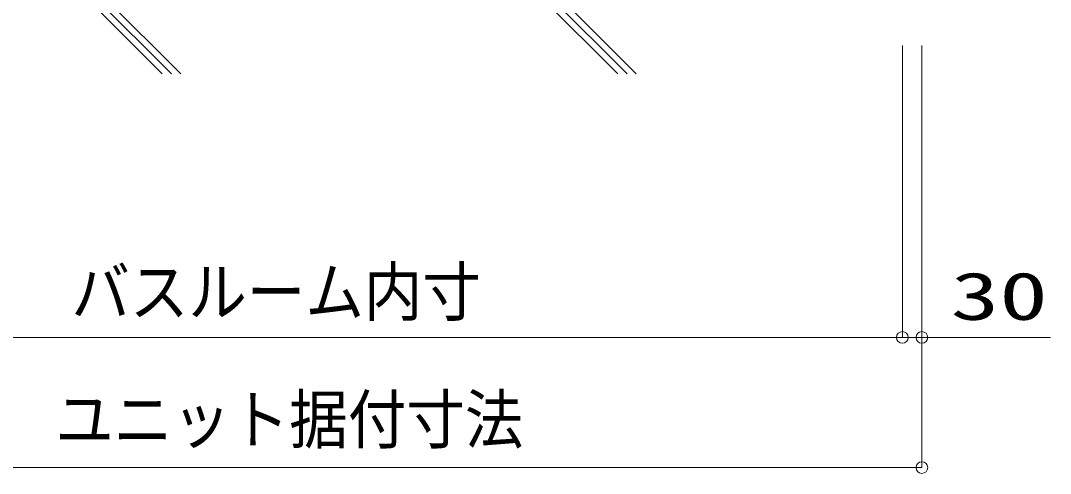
# Model space of a CAD drawing. Units: millimetres on the paper. Extents: x -305 to 305, y -152 to 152.
# Drawn here: x -253.5 to -200.7, y -105.7 to -82.5 of the extents above; entities that cross this region are included whole.
import ezdxf
from ezdxf.enums import TextEntityAlignment as Align

# ---------------------------------------------------------------- set-up
doc = ezdxf.new("R2010")
doc.units = ezdxf.units.MM
doc.layers.add('0-0_0', color=7, linetype='Continuous', lineweight=9)
doc.layers.add('0-2_VIEW0004', color=7, linetype='Continuous', lineweight=9)
doc.styles.add('ＭＳ ゴシック', font='')
doc.styles.get('ＭＳ ゴシック').set_extended_font_data('MS Gothic')

# ---------------------------------------------------------------- blocks, each defined once
blk = doc.blocks.new('_ORIGIN')
at = {"layer": '0-0_0'}
blk.add_line((0, 0), (-1, 0), dxfattribs=at)
blk.add_circle((0, 0), 0.5, dxfattribs=at)

msp = doc.modelspace()

# ---------------------------------------------------------------- linework, layer by layer
at = {"layer": '0-2_VIEW0004'}
for p, q in [((-246.212, -85.213), (-250.212, -81.213)), ((-245.74, -85.213), (-249.74, -81.213)), ((-245.269, -85.213), (-249.269, -81.213)), ((-222.879, -85.213), (-226.879, -81.213)), ((-222.407, -85.213), (-226.407, -81.213)), ((-221.936, -85.213), (-225.936, -81.213)), ((-208.311, -83.753), (-208.311, -98.711)), ((-207.311, -83.753), (-207.311, -105.378)), ((-207.311, -83.753), (-207.311, -98.711)), ((-208.311, -97.754), (-208.311, -98.711)), ((-267.711, -98.711), (-208.911, -98.711)), ((-208.911, -98.711), (-209.511, -98.711)), ((-207.311, -98.711), (-208.311, -98.711)), ((-207.311, -98.711), (-200.728, -98.711)), ((-206.711, -98.711), (-206.111, -98.711)), ((-268.711, -105.378), (-207.911, -105.378))]:
    msp.add_line(p, q, dxfattribs=at)

# ---------------------------------------------------------------- block references
at = {"layer": '0-2_VIEW0004', "xscale": 0.6, "yscale": 0.6}
for p in [(-208.311, -98.711), (-208.311, -98.711), (-207.311, -105.378)]:
    msp.add_blockref('_ORIGIN', p, dxfattribs=at)
at = {"layer": '0-2_VIEW0004', "xscale": 0.6, "yscale": 0.6, "rotation": 180}
msp.add_blockref('_ORIGIN', (-207.311, -98.711), dxfattribs=at)

# ---------------------------------------------------------------- texts
at = {"layer": '0-2_VIEW0004', "style": 'ＭＳ ゴシック'}
for s, width, p in [('バスルーム内寸', 0.9, (-250.872, -98.33)), ('30', 1.5, (-205.838, -98.546)), ('ユニット据付寸法', 0.9, (-251.695, -104.866))]:
    msp.add_text(s, height=2.441, dxfattribs=dict(at, width=width)).set_placement(p, align=Align.BOTTOM_LEFT)

doc.saveas('drawing.dxf')
